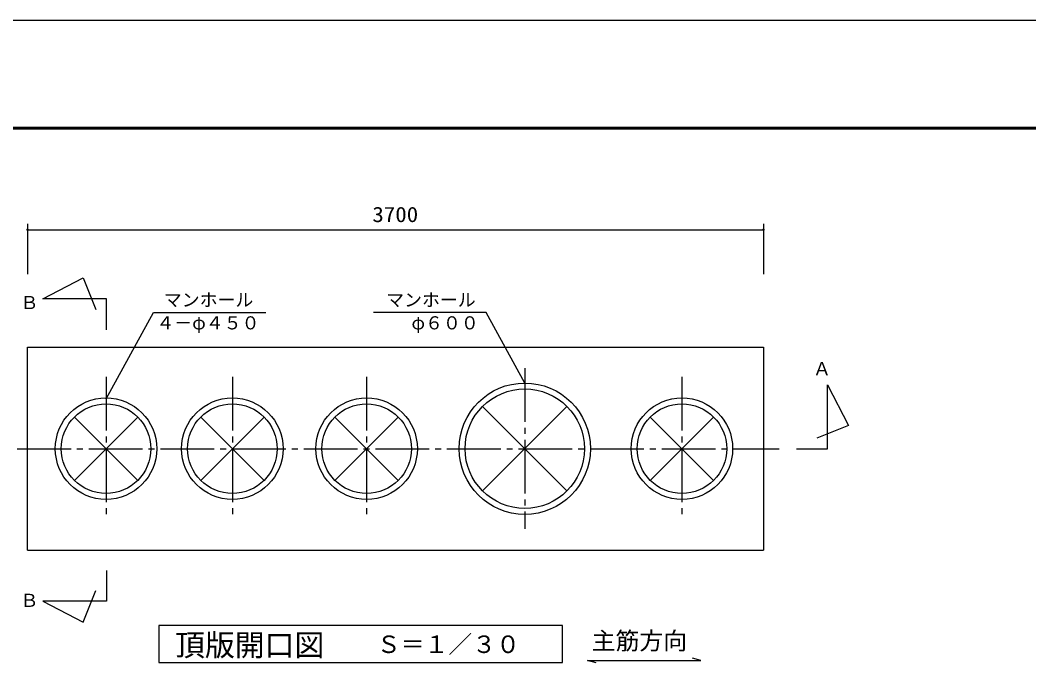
# Model space of a CAD drawing. Units: millimetres, scale not verified. Extents: x -8910 to 8910, y -6308 to 6308.
# Drawn here: x -6363 to -1292, y 3013 to 6308 of the extents above; entities that cross this region are included whole.
import ezdxf
from ezdxf.enums import TextEntityAlignment as Align

# ---------------------------------------------------------------- set-up
doc = ezdxf.new("R2010")
doc.units = ezdxf.units.MM
doc.header["$LTSCALE"] = 30
doc.linetypes.add('CHAIN2', pattern=[12, 9, -1, 1, -1])
for name, color, linetype, lineweight in [('0-3_空気管', 3, 'Continuous', 25), ('0-4_機器', 2, 'Continuous', 25), ('0-6_製作', 5, 'Continuous', 25), ('0-7_2-5_MOJI', 4, 'Continuous', 25), ('0-A_図面枠', 7, 'Continuous', 25), ('0-B_Axis_waku', 7, 'Continuous', 25)]:
    doc.layers.add(name, color=color, linetype=linetype, lineweight=lineweight)
doc.styles.add('ＭＳ ゴシック', font='')
doc.styles.get('ＭＳ ゴシック').set_extended_font_data('MS Gothic')

msp = doc.modelspace()

# ---------------------------------------------------------------- linework, layer by layer
at = {"layer": '0-3_空気管', "color": 2}
msp.add_line((-6326.24, 5254.91), (-2626.22, 5254.91), dxfattribs=at)
at = {"layer": '0-3_空気管'}
for p, q in [((-6249.74, 4906.74), (-6046.08, 5013.07)), ((-6046.08, 5013.07), (-5982.11, 4853.46)), ((-5929.74, 4906.74), (-6249.74, 4906.74)), ((-5929.74, 4752.37), (-5929.74, 4906.74)), ((-4020.73, 4839.02), (-4586.03, 4839.02)), ((-3826.22, 4484.21), (-4020.73, 4839.02)), ((-4038.35, 3942.39), (-3614.09, 4366.66)), ((-4038.35, 4366.66), (-3614.09, 3942.39)), ((-6090.32, 4313.63), (-5772.12, 3995.43)), ((-6090.32, 3995.43), (-5772.12, 4313.63)), ((-5455.32, 4313.63), (-5137.12, 3995.43)), ((-5455.32, 3995.43), (-5137.12, 4313.63)), ((-4780.32, 4313.63), (-4462.12, 3995.43)), ((-4780.32, 3995.43), (-4462.12, 4313.63)), ((-3195.32, 4313.63), (-2877.12, 3995.43)), ((-3195.32, 3995.43), (-2877.12, 4313.63)), ((-2459.56, 4154.53), (-2305.2, 4154.53)), ((-5929.74, 3543.15), (-5929.74, 3388.78))]:
    msp.add_line(p, q, dxfattribs=at)
at = {"layer": '0-3_空気管', "linetype": 'CHAIN2'}
for p, q in [((-5931.22, 4515.63), (-5931.22, 3805.15)), ((-5296.22, 4515.63), (-5296.22, 3805.15)), ((-4621.22, 4515.63), (-4621.22, 3805.15)), ((-3826.22, 4558.61), (-3826.22, 3751.97)), ((-3036.22, 4515.63), (-3036.22, 3805.15)), ((-6377.27, 4154.53), (-2547.1, 4154.53))]:
    msp.add_line(p, q, dxfattribs=at)
at = {"layer": '0-3_空気管'}
for points in [[(-5931.22, 4404.53), (-5693.03, 4839.02), (-5127.73, 4839.02)], [(-2305.2, 4154.53), (-2305.2, 4474.54), (-2198.87, 4270.87), (-2358.48, 4206.91)], [(-5929.74, 3388.78), (-6249.74, 3388.78), (-6046.08, 3282.45), (-5982.11, 3442.06)]]:
    msp.add_lwpolyline(points, dxfattribs=at)
for centre, radius in [((-3826.22, 4154.53), 330), ((-3826.22, 4154.53), 300), ((-5931.22, 4154.53), 255), ((-5931.22, 4154.53), 225), ((-5296.22, 4154.53), 255), ((-5296.22, 4154.53), 225), ((-4621.22, 4154.53), 255), ((-4621.22, 4154.53), 225), ((-3036.22, 4154.53), 255), ((-3036.22, 4154.53), 225)]:
    msp.add_circle(centre, radius, dxfattribs=at)
at = {"layer": '0-4_機器'}
msp.add_line((-6326.24, 3644.53), (-2626.22, 3644.53), dxfattribs=at)
msp.add_lwpolyline([(-6326.24, 3644.53), (-6326.24, 4664.53), (-2626.22, 4664.53), (-2626.22, 3644.53)], dxfattribs=at)
at = {"layer": '0-4_機器', "color": 3}
msp.add_lwpolyline([(-3635.93, 3079.76), (-3635.93, 3266.07), (-5665.25, 3266.07), (-5665.25, 3079.76)], close=True, dxfattribs=at)
at = {"layer": '0-6_製作', "color": 2}
for p, q in [((-6326.24, 5284.91), (-6326.24, 5031.62)), ((-2626.22, 5284.91), (-2626.22, 5031.62))]:
    msp.add_line(p, q, dxfattribs=at)
at = {"layer": '0-6_製作'}
for points in [[(-6326.99, 5260.86), (-6332.24, 5254.91), (-6332.23, 5255.28)], [(-6326.99, 5260.86), (-6326.24, 5254.91), (-6332.24, 5254.91)], [(-6326.24, 5254.91), (-6332.19, 5254.15), (-6332.24, 5254.91)], [(-6326.99, 5260.86), (-6332.23, 5255.28), (-6327.73, 5260.72)], [(-6327.73, 5260.72), (-6332.23, 5255.28), (-6332.13, 5256.03)], [(-6326.24, 5254.91), (-6332.05, 5253.41), (-6332.19, 5254.15)], [(-6327.73, 5260.72), (-6332.13, 5256.03), (-6328.45, 5260.48)], [(-6328.45, 5260.48), (-6332.13, 5256.03), (-6331.95, 5256.76)], [(-6326.24, 5254.91), (-6331.82, 5252.7), (-6332.05, 5253.41)], [(-6328.45, 5260.48), (-6331.95, 5256.76), (-6329.13, 5260.16)], [(-6329.13, 5260.16), (-6331.95, 5256.76), (-6331.67, 5257.46)], [(-6326.24, 5254.91), (-6331.5, 5252.01), (-6331.82, 5252.7)], [(-6329.13, 5260.16), (-6331.67, 5257.46), (-6329.77, 5259.76)], [(-6329.77, 5259.76), (-6331.67, 5257.46), (-6331.3, 5258.12)], [(-6326.24, 5254.91), (-6331.09, 5251.38), (-6331.5, 5252.01)], [(-6329.77, 5259.76), (-6331.3, 5258.12), (-6330.35, 5259.28)], [(-6330.35, 5259.28), (-6331.3, 5258.12), (-6330.86, 5258.73)], [(-6326.24, 5254.91), (-6330.61, 5250.8), (-6331.09, 5251.38)], [(-6326.24, 5254.91), (-6330.06, 5250.28), (-6330.61, 5250.8)], [(-6326.24, 5248.91), (-6330.06, 5250.28), (-6326.24, 5254.91)], [(-6326.24, 5248.91), (-6329.45, 5249.84), (-6330.06, 5250.28)], [(-6326.24, 5248.91), (-6328.79, 5249.48), (-6329.45, 5249.84)], [(-6326.24, 5248.91), (-6328.09, 5249.2), (-6328.79, 5249.48)], [(-6326.24, 5248.91), (-6327.36, 5249.01), (-6328.09, 5249.2)], [(-6326.24, 5248.91), (-6326.62, 5248.92), (-6327.36, 5249.01)], [(-6326.24, 5260.91), (-6326.24, 5254.91), (-6326.99, 5260.86)], [(-6325.86, 5260.89), (-6326.24, 5254.91), (-6326.24, 5260.91)], [(-6325.11, 5260.8), (-6326.24, 5254.91), (-6325.86, 5260.89)], [(-6324.38, 5260.61), (-6326.24, 5254.91), (-6325.11, 5260.8)], [(-6323.68, 5260.33), (-6326.24, 5254.91), (-6324.38, 5260.61)], [(-6323.02, 5259.97), (-6326.24, 5254.91), (-6323.68, 5260.33)], [(-6322.41, 5259.53), (-6326.24, 5254.91), (-6323.02, 5259.97)], [(-6321.87, 5259.01), (-6326.24, 5254.91), (-6322.41, 5259.53)], [(-6321.87, 5259.01), (-6320.24, 5254.91), (-6326.24, 5254.91)], [(-6320.24, 5254.91), (-6326.24, 5248.91), (-6326.24, 5254.91)], [(-6320.24, 5254.91), (-6325.49, 5248.95), (-6326.24, 5248.91)], [(-6320.24, 5254.91), (-6324.75, 5249.09), (-6325.49, 5248.95)], [(-6320.25, 5254.53), (-6324.75, 5249.09), (-6320.24, 5254.91)], [(-6320.35, 5253.78), (-6324.75, 5249.09), (-6320.25, 5254.53)], [(-6320.35, 5253.78), (-6324.03, 5249.33), (-6324.75, 5249.09)], [(-6320.53, 5253.05), (-6324.03, 5249.33), (-6320.35, 5253.78)], [(-6320.53, 5253.05), (-6323.35, 5249.65), (-6324.03, 5249.33)], [(-6320.81, 5252.35), (-6323.35, 5249.65), (-6320.53, 5253.05)], [(-6320.81, 5252.35), (-6322.71, 5250.05), (-6323.35, 5249.65)], [(-6321.17, 5251.69), (-6322.71, 5250.05), (-6320.81, 5252.35)], [(-6321.17, 5251.69), (-6322.13, 5250.53), (-6322.71, 5250.05)], [(-6321.62, 5251.08), (-6322.13, 5250.53), (-6321.17, 5251.69)], [(-6321.38, 5258.43), (-6320.24, 5254.91), (-6321.87, 5259.01)], [(-6320.98, 5257.8), (-6320.24, 5254.91), (-6321.38, 5258.43)], [(-6320.66, 5257.11), (-6320.24, 5254.91), (-6320.98, 5257.8)], [(-6320.43, 5256.4), (-6320.24, 5254.91), (-6320.66, 5257.11)], [(-6320.29, 5255.66), (-6320.24, 5254.91), (-6320.43, 5256.4)], [(-2626.22, 5254.91), (-2632.22, 5254.91), (-2632.21, 5255.28)], [(-2626.22, 5254.91), (-2632.17, 5254.15), (-2632.22, 5254.91)], [(-2626.22, 5254.91), (-2632.21, 5255.28), (-2632.11, 5256.03)], [(-2626.22, 5254.91), (-2632.03, 5253.41), (-2632.17, 5254.15)], [(-2626.22, 5254.91), (-2632.11, 5256.03), (-2631.92, 5256.76)], [(-2626.22, 5254.91), (-2631.8, 5252.7), (-2632.03, 5253.41)], [(-2626.22, 5254.91), (-2631.92, 5256.76), (-2631.65, 5257.46)], [(-2626.22, 5254.91), (-2631.48, 5252.01), (-2631.8, 5252.7)], [(-2626.22, 5254.91), (-2631.65, 5257.46), (-2631.28, 5258.12)], [(-2626.22, 5248.91), (-2631.48, 5252.01), (-2626.22, 5254.91)], [(-2626.22, 5248.91), (-2631.07, 5251.38), (-2631.48, 5252.01)], [(-2626.22, 5260.91), (-2631.28, 5258.12), (-2630.84, 5258.73)], [(-2626.22, 5254.91), (-2631.28, 5258.12), (-2626.22, 5260.91)], [(-2626.22, 5248.91), (-2630.59, 5250.8), (-2631.07, 5251.38)], [(-2626.22, 5260.91), (-2630.84, 5258.73), (-2626.97, 5260.86)], [(-2626.97, 5260.86), (-2630.84, 5258.73), (-2630.33, 5259.28)], [(-2626.22, 5248.91), (-2630.04, 5250.28), (-2630.59, 5250.8)], [(-2626.97, 5260.86), (-2630.33, 5259.28), (-2627.71, 5260.72)], [(-2627.71, 5260.72), (-2630.33, 5259.28), (-2629.75, 5259.76)], [(-2626.22, 5248.91), (-2629.43, 5249.84), (-2630.04, 5250.28)], [(-2627.71, 5260.72), (-2629.75, 5259.76), (-2628.43, 5260.48)], [(-2628.43, 5260.48), (-2629.75, 5259.76), (-2629.11, 5260.16)], [(-2626.22, 5248.91), (-2628.77, 5249.48), (-2629.43, 5249.84)], [(-2626.22, 5248.91), (-2628.07, 5249.2), (-2628.77, 5249.48)], [(-2626.22, 5248.91), (-2627.34, 5249.01), (-2628.07, 5249.2)], [(-2626.22, 5248.91), (-2626.6, 5248.92), (-2627.34, 5249.01)], [(-2625.84, 5260.89), (-2626.22, 5254.91), (-2626.22, 5260.91)], [(-2625.09, 5260.8), (-2626.22, 5254.91), (-2625.84, 5260.89)], [(-2624.36, 5260.61), (-2626.22, 5254.91), (-2625.09, 5260.8)], [(-2623.66, 5260.33), (-2626.22, 5254.91), (-2624.36, 5260.61)], [(-2623, 5259.97), (-2626.22, 5254.91), (-2623.66, 5260.33)], [(-2622.39, 5259.53), (-2626.22, 5254.91), (-2623, 5259.97)], [(-2621.84, 5259.01), (-2626.22, 5254.91), (-2622.39, 5259.53)], [(-2621.36, 5258.43), (-2626.22, 5254.91), (-2621.84, 5259.01)], [(-2620.96, 5257.8), (-2626.22, 5254.91), (-2621.36, 5258.43)], [(-2620.64, 5257.11), (-2626.22, 5254.91), (-2620.96, 5257.8)], [(-2620.64, 5257.11), (-2620.22, 5254.91), (-2626.22, 5254.91)], [(-2620.22, 5254.91), (-2626.22, 5248.91), (-2626.22, 5254.91)], [(-2620.23, 5254.53), (-2626.22, 5248.91), (-2620.22, 5254.91)], [(-2620.32, 5253.78), (-2626.22, 5248.91), (-2620.23, 5254.53)], [(-2620.51, 5253.05), (-2626.22, 5248.91), (-2620.32, 5253.78)], [(-2620.79, 5252.35), (-2626.22, 5248.91), (-2620.51, 5253.05)], [(-2621.15, 5251.69), (-2626.22, 5248.91), (-2620.79, 5252.35)], [(-2621.6, 5251.08), (-2626.22, 5248.91), (-2621.15, 5251.69)], [(-2621.6, 5251.08), (-2625.47, 5248.95), (-2626.22, 5248.91)], [(-2622.11, 5250.53), (-2625.47, 5248.95), (-2621.6, 5251.08)], [(-2622.11, 5250.53), (-2624.73, 5249.09), (-2625.47, 5248.95)], [(-2622.69, 5250.05), (-2624.73, 5249.09), (-2622.11, 5250.53)], [(-2622.69, 5250.05), (-2624.01, 5249.33), (-2624.73, 5249.09)], [(-2623.33, 5249.65), (-2624.01, 5249.33), (-2622.69, 5250.05)], [(-2620.41, 5256.4), (-2620.22, 5254.91), (-2620.64, 5257.11)], [(-2620.27, 5255.66), (-2620.22, 5254.91), (-2620.41, 5256.4)]]:
    msp.add_solid(points, dxfattribs=at)
at = {"layer": '0-7_2-5_MOJI', "color": 3}
msp.add_lwpolyline([(-3466.94, 3078.28), (-3510.4, 3089.93), (-2940.4, 3089.93), (-2983.87, 3101.58)], dxfattribs=at)
at = {"layer": '0-A_図面枠'}
msp.add_lwpolyline([(-8910, -6307.5), (-8910, 6307.5), (8910, 6307.5), (8910, -6307.5)], close=True, dxfattribs=at)
at = {"layer": '0-B_Axis_waku'}
for p, q in [((-7778.4, 5769.9), (8408.4, 5769.9)), ((-7777.8, 5769.3), (8407.8, 5769.3)), ((-7777.2, 5768.7), (8407.2, 5768.7)), ((-7776.6, 5768.1), (8406.6, 5768.1)), ((-7776, 5767.5), (8406, 5767.5)), ((-7775.4, 5766.9), (8405.4, 5766.9)), ((-7774.8, 5766.3), (8404.8, 5766.3)), ((-7774.2, 5765.7), (8404.2, 5765.7)), ((-7773.6, 5765.1), (8403.6, 5765.1)), ((-7773, 5764.5), (8403, 5764.5)), ((-7772.4, 5763.9), (8402.4, 5763.9)), ((-7771.8, 5763.3), (8401.8, 5763.3)), ((-7771.2, 5762.7), (8401.2, 5762.7)), ((-7770.6, 5762.1), (8400.6, 5762.1)), ((-7770, 5761.5), (8400, 5761.5))]:
    msp.add_line(p, q, dxfattribs=at)

# ---------------------------------------------------------------- texts
at = {"layer": '0-3_空気管', "color": 4, "style": 'ＭＳ ゴシック'}
for s, p in [('Ｂ', (-6361.09, 4835.9)), ('マンホール', (-5640.76, 4849.57)), ('マンホール', (-4523.01, 4849.57)), ('４－φ４５０', (-5678.03, 4734.02)), ('φ６００', (-4395.73, 4734.02)), ('Ａ', (-2377.26, 4503.91)), ('Ｂ', (-6361.09, 3339.62))]:
    msp.add_text(s, height=65.98, dxfattribs=at).set_placement(p, align=Align.BOTTOM_LEFT)
at = {"layer": '0-4_機器', "color": 4, "style": 'ＭＳ ゴシック'}
for s, height, p in [('頂版開口図', 110, (-5584.01, 3079.79)), ('Ｓ＝１／３０', 87.98, (-4570.45, 3101.47))]:
    msp.add_text(s, height=height, dxfattribs=at).set_placement(p, align=Align.BOTTOM_LEFT)
at = {"layer": '0-6_製作', "color": 4, "style": 'ＭＳ ゴシック', "width": 1.1}
msp.add_text('3700', height=76.98, dxfattribs=at).set_placement((-4592.48, 5269.91), align=Align.BOTTOM_LEFT)
at = {"layer": '0-7_2-5_MOJI', "style": 'ＭＳ ゴシック'}
msp.add_text('主筋方向', height=87.98, dxfattribs=at).set_placement((-3489.94, 3118.74), align=Align.BOTTOM_LEFT)

doc.saveas('drawing.dxf')
